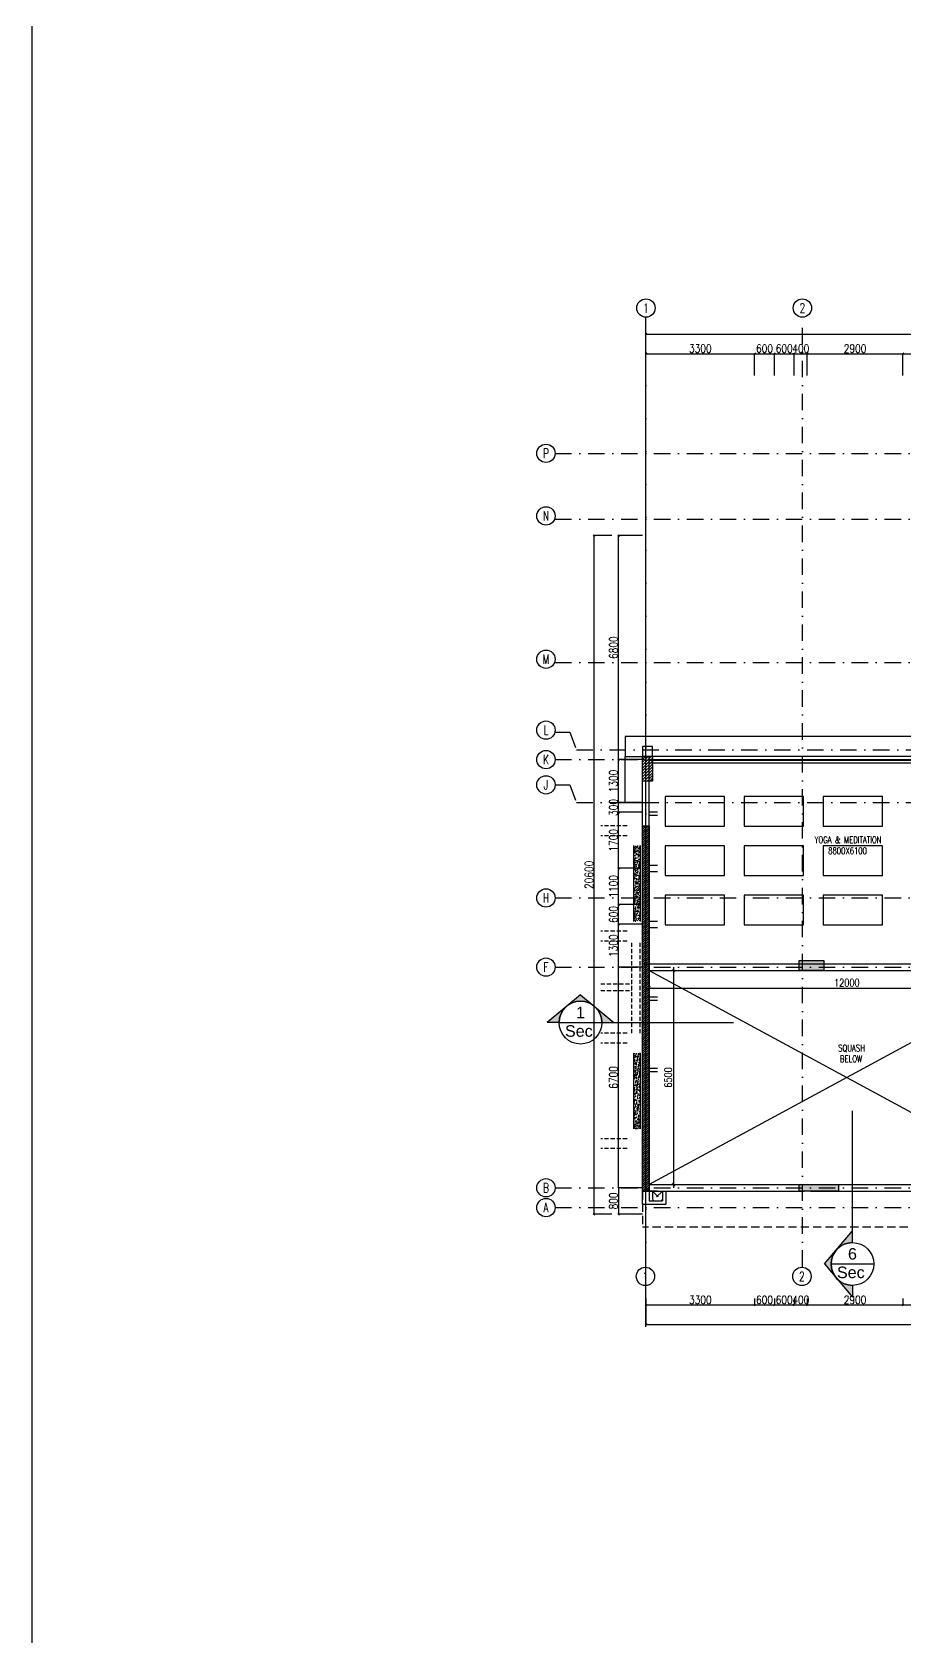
# Model space of a CAD drawing. Extents: x -32840 to 422982, y 280745 to 888746.
# Drawn here: x 195157 to 221653, y 329470 to 378194 of the extents above; entities that cross this region are included whole.
import ezdxf
from ezdxf.enums import TextEntityAlignment as Align

# ---------------------------------------------------------------- set-up
doc = ezdxf.new("R2010")
doc.units = 0
doc.header["$LTSCALE"] = 1000
doc.header["$PDMODE"] = 3
for name, pattern in [('CONTINOUS', [0]), ('DASHDOT', [1, 0.5, -0.25, 0, -0.25]), ('HIDDEN', [0.375, 0.25, -0.125]), ('HIDDEN2', [0.1875, 0.125, -0.0625])]:
    doc.linetypes.add(name, pattern=pattern)
doc.layers.get('Defpoints').update_dxf_attribs({"linetype": 'HIDDEN'})
doc.layers.add('A-BEAM1', color=1, linetype='HIDDEN2', transparency=0.5)
doc.layers.add('A-Dim grid', color=3, linetype='Continuous', transparency=0.5)
for name, color, linetype in [('A-Chejja', 5, 'HIDDEN'), ('a-dim', 3, 'Continuous'), ('A-duct', 1, 'Continuous'), ('A-Duct Above', 20, 'HIDDEN2'), ('A-Floor Projection', 5, 'CONTINOUS'), ('A-GRID', 31, 'DASHDOT'), ('A-GRID NO', 40, 'CONTINOUS'), ('A-HAT-RCC', 9, 'Continuous'), ('A-LOW-WALL', 4, 'Continuous'), ('A-Rail', 1, 'Continuous'), ('A-RD', 6, 'Continuous'), ('A-Tag LVl', 2, 'Continuous'), ('A-WALL', 7, 'CONTINOUS'), ('C-STRU-RC-WALL', 4, 'Continuous'), ('I-False Ceiling', 7, 'Continuous'), ('S-RCWALL', 10, 'Continuous'), ('S-RCWALL HATCH', 165, 'Continuous')]:
    doc.layers.add(name, color=color, linetype=linetype)
doc.layers.add('A-FUR', color=33, linetype='Continuous', plot=False, transparency=0.5)
doc.styles.add('Arial', font='arial.ttf')
doc.styles.add('ROMANS', font='romans.shx', dxfattribs={"width": 0.8})
doc.dimstyles.new('A-Dim Grid', dxfattribs={"dimscale": 100, "dimtxt": 2.5, "dimasz": 0.5, "dimexe": 0, "dimexo": 0, "dimgap": 0.3, "dimtad": 1, "dimdec": 0, "dimlfac": -0.01, "dimzin": 3, "dimdsep": 46, "dimtxsty": 'ROMANS', "dimblk": 'OBLIQUE', "dimcen": 5, "dimclrd": 256, "dimclre": 8, "dimclrt": 4, "dimadec": 0, "dimazin": 0, "dimtfac": 1, "dimtdec": 0, "dimtix": 1, "dimtmove": 1, "dimatfit": 3, "dimfxl": 1, "dimfrac": 2, "dimtolj": 1, "dimtzin": 3, "dimlwd": -1, "dimarcsym": 0})
doc.dimstyles.new('dim-1', dxfattribs={"dimscale": 100, "dimtxt": 2.25, "dimasz": 1, "dimexe": 1, "dimexo": 1, "dimgap": 0.5, "dimtad": 1, "dimdec": 0, "dimzin": 3, "dimdsep": 46, "dimtxsty": 'ROMANS', "dimblk": 'ARCHTICK', "dimcen": 0.0625, "dimdle": 1, "dimclrd": 256, "dimclre": 256, "dimclrt": 6, "dimadec": 0, "dimazin": 0, "dimtfac": 1, "dimtdec": 0, "dimtix": 1, "dimtmove": 1, "dimatfit": 3, "dimfxl": 1, "dimfrac": 2, "dimtolj": 1, "dimtzin": 3, "dimarcsym": 0})
pattern_1 = [(302.251605, (-31716152.81, 15238502.82), (-55.68265848, -132.7984998), [15, -165]), (247.251605, (-31716152.81, 15238502.82), (151.7375357, -19.42981747), [12, -132]), (352.70304947, (-31716157.45, 15238491.76), (96.05487587, -152.22831634), [12.7480384, -140.2284224]), (298.435805, (-31716114.71, 15238490.63), (-96.5953176, -193.1977542), [22.5, -247.5]), (348.8872405, (-31716122.76, 15238474.53), (128.566932, -237.4248177), [19.1220684, -210.342752]), (243.435769, (-31716114.71, 15238490.63), (128.5669319, -237.4248175), [18, -198.0000002]), (273.251605, (-31716130.33, 15238474.63), (-113.0831407, -89.15269648), [15, -165]), (218.251605, (-31716130.33, 15238474.63), (123.2928766, -90.5575183), [12, -132]), (323.70304975, (-31716139.76, 15238467.2), (10.20973604, -179.7102133), [12.748038, -140.2284224]), (289.75160501, (-31716152.81, 15238502.82), (62.66855392, -22.61193379), [0, -130.4, 0, -134, 0, -132.5]), (259.75160501, (-31716152.81, 15238502.82), (59.08918686, -74.15601929), [0, -76.4, 0, -127.4, 0, -50.5]), (219.75160501, (-31716139.213, 15238545.3), (-36.842103694, -100.30784625), [0, -50, 0, -156, 0, -207]), (209.751605, (-31716133.12, 15238564.35), (-16.48733282, -117.18896057), [0, -65, 0, -103.6, 0, -147])]

# ---------------------------------------------------------------- blocks, each defined once
blk = doc.blocks.new('RD')
at = {"style": 'ROMANS', "width": 0.75}
for tag, p in [('RT', (10.2, 14.1)), ('SZ', (10.2, 2.7))]:
    blk.add_attdef(tag, text='', height=9, dxfattribs=at).set_placement(p, align=Align.CENTER)
blk = doc.blocks.new('TAG-SEC-ARROW')
h = blk.add_hatch(color=256)
h.paths.add_polyline_path([(-10.11, 0), (-6.5, 0, -0.2206), (-4.2, 4.96)])
h.paths.add_polyline_path([(0, 8.49), (-4.16, 5, -0.175251), (0, 6.5, -0.175251), (4.16, 5)])
h.paths.add_polyline_path([(4.2, 4.96, -0.2206), (6.5, 0), (10.11, 0)])
for p, q in [((0, 8.49), (-10.11, 0)), ((0, 8.49), (10.11, 0)), ((-6.5, 0), (-10.11, 0)), ((6.5, 0), (46.5, 0))]:
    blk.add_line(p, q)
blk.add_arc((0, 0), 6.5, 0, 180)
blk = doc.blocks.new('TAG-SEC')
blk.add_line((-6.5, 0), (6.5, 0))
blk.add_circle((0, 0), 6.5)
at = {"color": 6, "style": 'Arial'}
blk.add_attdef('88', text='', height=3.5, dxfattribs=at).set_placement((0, 3.08), align=Align.MIDDLE_CENTER)
at = {"color": 6, "style": 'ROMANS', "width": 0.708488}
blk.add_attdef('X8-X-8888', text='', height=1.75, dxfattribs=at).set_placement((-5.58, -2.55), (5.58, -2.55), align=Align.FIT)
blk = doc.blocks.new('A$Ce1edbb18')
at = {"layer": 'A-Tag LVl', "xscale": 100, "yscale": 100, "zscale": 100}
blk.add_blockref('TAG-SEC-ARROW', (-1886, -8085), dxfattribs=at)
at = {"layer": 'A-Tag LVl'}
ref = blk.add_blockref('TAG-SEC', (-1886, -8085), dxfattribs=dict(at, xscale=100, yscale=100, zscale=100))
ref.add_attrib('88', '1', dxfattribs={"layer": '0', "color": 6, "height": 350, "style": 'Arial'}).set_placement((-1886, -7776), align=Align.MIDDLE_CENTER)
ref.add_attrib('X8-X-8888', 'Sec', dxfattribs={"layer": '0', "color": 6, "height": 350, "rotation": 360, "style": 'Arial'}).set_placement((-1935, -8339), align=Align.MIDDLE_CENTER)
at = {"layer": 'A-Tag LVl', "xscale": 100.0000000000005, "yscale": 100.0000000000005, "zscale": 100.0000000000005, "rotation": 90}
blk.add_blockref('TAG-SEC-ARROW', (6370, -15413), dxfattribs=at)
at = {"layer": 'A-Tag LVl'}
ref = blk.add_blockref('TAG-SEC', (6370, -15413), dxfattribs=dict(at, xscale=100, yscale=100, zscale=100))
ref.add_attrib('88', '6', dxfattribs={"layer": '0', "color": 6, "height": 350, "style": 'Arial'}).set_placement((6370, -15105), align=Align.MIDDLE_CENTER)
ref.add_attrib('X8-X-8888', 'Sec', dxfattribs={"layer": '0', "color": 6, "height": 350, "rotation": 360, "style": 'Arial'}).set_placement((6321, -15667), align=Align.MIDDLE_CENTER)
blk = doc.blocks.new('_ArchTick')
at = {"color": 0, "linetype": 'ByBlock', "const_width": 0.15}
blk.add_lwpolyline([(-0.5, -0.5), (0.5, 0.5)], dxfattribs=at)
blk = doc.blocks.new('*D2712')
at = {"layer": 'a-dim', "lineweight": -2, "transparency": 16777216}
for p, q in [((213891, 349605), (213891, 349070)), ((225891, 349605), (225891, 349070)), ((213791, 349170), (225991, 349170))]:
    blk.add_line(p, q, dxfattribs=at)
at = {"layer": 'Defpoints', "color": 0, "transparency": 16777216}
for p in [(213891, 349705), (225891, 349705), (225891, 349170)]:
    blk.add_point(p, dxfattribs=at)
at = {"layer": 'a-dim', "lineweight": -2, "transparency": 16777216, "xscale": 100, "yscale": 100, "zscale": 100, "rotation": 180}
blk.add_blockref('_ArchTick', (213891, 349170), dxfattribs=at)
at = {"layer": 'a-dim', "lineweight": -2, "transparency": 16777216, "xscale": 100, "yscale": 100, "zscale": 100}
blk.add_blockref('_ArchTick', (225891, 349170), dxfattribs=at)
at = {"layer": 'a-dim', "color": 6, "transparency": 16777216, "insert": (219891, 349333), "char_height": 225, "attachment_point": 5, "style": 'ROMANS'}
blk.add_mtext('\\A1;12000', dxfattribs=at)
blk = doc.blocks.new('*D2713')
at = {"layer": 'a-dim', "lineweight": -2, "transparency": 16777216}
for p, q in [((213991, 349705), (214729, 349705)), ((214629, 349805), (214629, 343105)), ((213991, 343205), (214729, 343205))]:
    blk.add_line(p, q, dxfattribs=at)
at = {"layer": 'Defpoints', "color": 0, "transparency": 16777216}
for p in [(213891, 349705), (213891, 343205), (214629, 343205)]:
    blk.add_point(p, dxfattribs=at)
at = {"layer": 'a-dim', "lineweight": -2, "transparency": 16777216, "xscale": 100, "yscale": 100, "zscale": 100}
for p, rotation in [((214629, 349705), 90), ((214629, 343205), 270)]:
    blk.add_blockref('_ArchTick', p, dxfattribs=dict(at, rotation=rotation))
at = {"layer": 'a-dim', "color": 6, "transparency": 16777216, "insert": (214467, 346455), "char_height": 225, "attachment_point": 5, "rotation": 90, "style": 'ROMANS'}
blk.add_mtext('\\A1;6500', dxfattribs=at)
blk = doc.blocks.new('_Oblique')
at = {"color": 0, "linetype": 'ByBlock', "lineweight": -2}
blk.add_line((-0.5, -0.5), (0.5, 0.5), dxfattribs=at)
at = {"color": 0, "linetype": 'ByBlock'}
blk.add_line((-0.5, -0.5), (0.5, 0.5), dxfattribs=at)
blk = doc.blocks.new('*D2581')
at = {"layer": 'A-Dim grid', "color": 8, "lineweight": -2, "transparency": 16777216}
for p, q in [((213691, 343105), (212960, 343105)), ((213683, 342305), (212960, 342305))]:
    blk.add_line(p, q, dxfattribs=at)
at = {"layer": 'A-Dim grid', "transparency": 16777216}
blk.add_line((212960, 343105), (212960, 342305), dxfattribs=at)
at = {"layer": 'Defpoints', "color": 0, "transparency": 16777216}
for p in [(213691, 343105), (212960, 342305), (213683, 342305)]:
    blk.add_point(p, dxfattribs=at)
at = {"layer": 'A-Dim grid', "transparency": 16777216, "xscale": 50, "yscale": 50, "zscale": 50}
for p, rotation in [((212960, 343105), 90), ((212960, 342305), 270)]:
    blk.add_blockref('_Oblique', p, dxfattribs=dict(at, rotation=rotation))
at = {"layer": 'A-Dim grid', "color": 4, "transparency": 16777216, "insert": (212805, 342705), "char_height": 250, "attachment_point": 5, "rotation": 90, "style": 'ROMANS'}
blk.add_mtext('\\A1;800', dxfattribs=at)
blk = doc.blocks.new('*D2582')
at = {"layer": 'A-Dim grid', "color": 8, "lineweight": -2, "transparency": 16777216}
for p, q in [((213691, 349805), (212960, 349805)), ((213691, 343105), (212960, 343105))]:
    blk.add_line(p, q, dxfattribs=at)
at = {"layer": 'A-Dim grid', "transparency": 16777216}
blk.add_line((212960, 343105), (212960, 349805), dxfattribs=at)
at = {"layer": 'Defpoints', "color": 0, "transparency": 16777216}
for p in [(212960, 349805), (213691, 349805), (213691, 343105)]:
    blk.add_point(p, dxfattribs=at)
at = {"layer": 'A-Dim grid', "transparency": 16777216, "xscale": 50, "yscale": 50, "zscale": 50}
for p, rotation in [((212960, 349805), 90), ((212960, 343105), 270)]:
    blk.add_blockref('_Oblique', p, dxfattribs=dict(at, rotation=rotation))
at = {"layer": 'A-Dim grid', "color": 4, "transparency": 16777216, "insert": (212805, 346455), "char_height": 250, "attachment_point": 5, "rotation": 90, "style": 'ROMANS'}
blk.add_mtext('\\A1;6700', dxfattribs=at)
blk = doc.blocks.new('*D2583')
at = {"layer": 'A-Dim grid', "color": 8, "lineweight": -2, "transparency": 16777216}
for p, q in [((213691, 351105), (212960, 351105)), ((213691, 349805), (212960, 349805))]:
    blk.add_line(p, q, dxfattribs=at)
at = {"layer": 'A-Dim grid', "transparency": 16777216}
blk.add_line((212960, 349805), (212960, 351105), dxfattribs=at)
at = {"layer": 'Defpoints', "color": 0, "transparency": 16777216}
for p in [(212960, 351105), (213691, 351105), (213691, 349805)]:
    blk.add_point(p, dxfattribs=at)
at = {"layer": 'A-Dim grid', "transparency": 16777216, "xscale": 50, "yscale": 50, "zscale": 50}
for p, rotation in [((212960, 351105), 90), ((212960, 349805), 270)]:
    blk.add_blockref('_Oblique', p, dxfattribs=dict(at, rotation=rotation))
at = {"layer": 'A-Dim grid', "color": 4, "transparency": 16777216, "insert": (212805, 350455), "char_height": 250, "attachment_point": 5, "rotation": 90, "style": 'ROMANS'}
blk.add_mtext('\\A1;1300', dxfattribs=at)
blk = doc.blocks.new('*D2584')
at = {"layer": 'A-Dim grid', "color": 8, "lineweight": -2, "transparency": 16777216}
for p, q in [((213616, 352805), (212960, 352805)), ((213616, 351705), (212960, 351705))]:
    blk.add_line(p, q, dxfattribs=at)
at = {"layer": 'A-Dim grid', "transparency": 16777216}
blk.add_line((212960, 351705), (212960, 352805), dxfattribs=at)
at = {"layer": 'Defpoints', "color": 0, "transparency": 16777216}
for p in [(212960, 352805), (213616, 352805), (213616, 351705)]:
    blk.add_point(p, dxfattribs=at)
at = {"layer": 'A-Dim grid', "transparency": 16777216, "xscale": 50, "yscale": 50, "zscale": 50}
for p, rotation in [((212960, 352805), 90), ((212960, 351705), 270)]:
    blk.add_blockref('_Oblique', p, dxfattribs=dict(at, rotation=rotation))
at = {"layer": 'A-Dim grid', "color": 4, "transparency": 16777216, "insert": (212805, 352255), "char_height": 250, "attachment_point": 5, "rotation": 90, "style": 'ROMANS'}
blk.add_mtext('\\A1;1100', dxfattribs=at)
blk = doc.blocks.new('*D2585')
at = {"layer": 'A-Dim grid', "color": 8, "lineweight": -2, "transparency": 16777216}
for p, q in [((213616, 354505), (212960, 354505)), ((213616, 352805), (212960, 352805))]:
    blk.add_line(p, q, dxfattribs=at)
at = {"layer": 'A-Dim grid', "transparency": 16777216}
blk.add_line((212960, 352805), (212960, 354505), dxfattribs=at)
at = {"layer": 'Defpoints', "color": 0, "transparency": 16777216}
for p in [(212960, 354505), (213616, 354505), (213616, 352805)]:
    blk.add_point(p, dxfattribs=at)
at = {"layer": 'A-Dim grid', "transparency": 16777216, "xscale": 50, "yscale": 50, "zscale": 50}
for p, rotation in [((212960, 354505), 90), ((212960, 352805), 270)]:
    blk.add_blockref('_Oblique', p, dxfattribs=dict(at, rotation=rotation))
at = {"layer": 'A-Dim grid', "color": 4, "transparency": 16777216, "insert": (212805, 353655), "char_height": 250, "attachment_point": 5, "rotation": 90, "style": 'ROMANS'}
blk.add_mtext('\\A1;1700', dxfattribs=at)
blk = doc.blocks.new('*D2586')
at = {"layer": 'A-Dim grid', "transparency": 16777216}
for p, q in [((212960, 354805), (212960, 354855)), ((212960, 354505), (212960, 354805)), ((212960, 354505), (212960, 354455))]:
    blk.add_line(p, q, dxfattribs=at)
at = {"layer": 'A-Dim grid', "color": 8, "lineweight": -2, "transparency": 16777216}
for p, q in [((213691, 354805), (212960, 354805)), ((213691, 354505), (212960, 354505))]:
    blk.add_line(p, q, dxfattribs=at)
at = {"layer": 'Defpoints', "color": 0, "transparency": 16777216}
for p in [(212960, 354805), (213691, 354805), (213691, 354505)]:
    blk.add_point(p, dxfattribs=at)
at = {"layer": 'A-Dim grid', "transparency": 16777216, "xscale": 50, "yscale": 50, "zscale": 50}
for p, rotation in [((212960, 354805), 270), ((212960, 354505), 90)]:
    blk.add_blockref('_Oblique', p, dxfattribs=dict(at, rotation=rotation))
at = {"layer": 'A-Dim grid', "color": 4, "transparency": 16777216, "insert": (212805, 354655), "char_height": 250, "attachment_point": 5, "rotation": 90, "style": 'ROMANS'}
blk.add_mtext('\\A1;300', dxfattribs=at)
blk = doc.blocks.new('*D2587')
at = {"layer": 'A-Dim grid', "color": 8, "lineweight": -2, "transparency": 16777216}
for p, q in [((213736, 356105), (212960, 356105)), ((213691, 354805), (212960, 354805))]:
    blk.add_line(p, q, dxfattribs=at)
at = {"layer": 'A-Dim grid', "transparency": 16777216}
blk.add_line((212960, 354805), (212960, 356105), dxfattribs=at)
at = {"layer": 'Defpoints', "color": 0, "transparency": 16777216}
for p in [(212960, 356105), (213736, 356105), (213691, 354805)]:
    blk.add_point(p, dxfattribs=at)
at = {"layer": 'A-Dim grid', "transparency": 16777216, "xscale": 50, "yscale": 50, "zscale": 50}
for p, rotation in [((212960, 356105), 90), ((212960, 354805), 270)]:
    blk.add_blockref('_Oblique', p, dxfattribs=dict(at, rotation=rotation))
at = {"layer": 'A-Dim grid', "color": 4, "transparency": 16777216, "insert": (212805, 355455), "char_height": 250, "attachment_point": 5, "rotation": 90, "style": 'ROMANS'}
blk.add_mtext('\\A1;1300', dxfattribs=at)
blk = doc.blocks.new('*D2588')
at = {"layer": 'A-Dim grid', "color": 8, "lineweight": -2, "transparency": 16777216}
for p, q in [((212756, 362905), (212218, 362905)), ((212756, 342305), (212218, 342305))]:
    blk.add_line(p, q, dxfattribs=at)
at = {"layer": 'A-Dim grid', "transparency": 16777216}
blk.add_line((212218, 342305), (212218, 362905), dxfattribs=at)
at = {"layer": 'Defpoints', "color": 0, "transparency": 16777216}
for p in [(212218, 362905), (212756, 362905), (212756, 342305)]:
    blk.add_point(p, dxfattribs=at)
at = {"layer": 'A-Dim grid', "transparency": 16777216, "xscale": 50, "yscale": 50, "zscale": 50}
for p, rotation in [((212218, 362905), 90), ((212218, 342305), 270)]:
    blk.add_blockref('_Oblique', p, dxfattribs=dict(at, rotation=rotation))
at = {"layer": 'A-Dim grid', "color": 4, "transparency": 16777216, "insert": (212063, 352605), "char_height": 250, "attachment_point": 5, "rotation": 90, "style": 'ROMANS'}
blk.add_mtext('\\A1;20600', dxfattribs=at)
blk = doc.blocks.new('*D2596')
at = {"layer": 'A-Dim grid', "color": 8, "lineweight": -2, "transparency": 16777216}
for p, q in [((213691, 362905), (212960, 362905)), ((213691, 356105), (212960, 356105))]:
    blk.add_line(p, q, dxfattribs=at)
at = {"layer": 'A-Dim grid', "transparency": 16777216}
blk.add_line((212960, 356105), (212960, 362905), dxfattribs=at)
at = {"layer": 'Defpoints', "color": 0, "transparency": 16777216}
for p in [(212960, 362905), (213691, 362905), (213691, 356105)]:
    blk.add_point(p, dxfattribs=at)
at = {"layer": 'A-Dim grid', "transparency": 16777216, "xscale": 50, "yscale": 50, "zscale": 50}
for p, rotation in [((212960, 362905), 90), ((212960, 356105), 270)]:
    blk.add_blockref('_Oblique', p, dxfattribs=dict(at, rotation=rotation))
at = {"layer": 'A-Dim grid', "color": 4, "transparency": 16777216, "insert": (212805, 359505), "char_height": 250, "attachment_point": 5, "rotation": 90, "style": 'ROMANS'}
blk.add_mtext('\\A1;6800', dxfattribs=at)
blk = doc.blocks.new('*D2598')
at = {"layer": 'A-Dim grid', "color": 8, "lineweight": -2, "transparency": 16777216}
for p, q in [((213791, 367765), (213791, 368430)), ((217091, 367765), (217091, 368430))]:
    blk.add_line(p, q, dxfattribs=at)
at = {"layer": 'A-Dim grid', "transparency": 16777216}
blk.add_line((213791, 368430), (217091, 368430), dxfattribs=at)
at = {"layer": 'Defpoints', "color": 0, "transparency": 16777216}
for p in [(217091, 368430), (213791, 367765), (217091, 367765)]:
    blk.add_point(p, dxfattribs=at)
at = {"layer": 'A-Dim grid', "transparency": 16777216, "xscale": 50, "yscale": 50, "zscale": 50, "rotation": 180}
blk.add_blockref('_Oblique', (213791, 368430), dxfattribs=at)
at = {"layer": 'A-Dim grid', "transparency": 16777216, "xscale": 50, "yscale": 50, "zscale": 50}
blk.add_blockref('_Oblique', (217091, 368430), dxfattribs=at)
at = {"layer": 'A-Dim grid', "color": 4, "transparency": 16777216, "insert": (215441, 368585), "char_height": 250, "attachment_point": 5, "style": 'ROMANS'}
blk.add_mtext('\\A1;3300', dxfattribs=at)
blk = doc.blocks.new('*D2599')
at = {"layer": 'A-Dim grid', "color": 8, "lineweight": -2, "transparency": 16777216}
for p, q in [((217091, 367765), (217091, 368430)), ((217691, 367765), (217691, 368430))]:
    blk.add_line(p, q, dxfattribs=at)
at = {"layer": 'A-Dim grid', "transparency": 16777216}
blk.add_line((217091, 368430), (217691, 368430), dxfattribs=at)
at = {"layer": 'Defpoints', "color": 0, "transparency": 16777216}
for p in [(217691, 368430), (217091, 367765), (217691, 367765)]:
    blk.add_point(p, dxfattribs=at)
at = {"layer": 'A-Dim grid', "transparency": 16777216, "xscale": 50, "yscale": 50, "zscale": 50, "rotation": 180}
blk.add_blockref('_Oblique', (217091, 368430), dxfattribs=at)
at = {"layer": 'A-Dim grid', "transparency": 16777216, "xscale": 50, "yscale": 50, "zscale": 50}
blk.add_blockref('_Oblique', (217691, 368430), dxfattribs=at)
at = {"layer": 'A-Dim grid', "color": 4, "transparency": 16777216, "insert": (217391, 368585), "char_height": 250, "attachment_point": 5, "style": 'ROMANS'}
blk.add_mtext('\\A1;600', dxfattribs=at)
blk = doc.blocks.new('*D2600')
at = {"layer": 'A-Dim grid', "color": 8, "lineweight": -2, "transparency": 16777216}
for p, q in [((217691, 367765), (217691, 368430)), ((218291, 367765), (218291, 368430))]:
    blk.add_line(p, q, dxfattribs=at)
at = {"layer": 'A-Dim grid', "transparency": 16777216}
blk.add_line((217691, 368430), (218291, 368430), dxfattribs=at)
at = {"layer": 'Defpoints', "color": 0, "transparency": 16777216}
for p in [(218291, 368430), (217691, 367765), (218291, 367765)]:
    blk.add_point(p, dxfattribs=at)
at = {"layer": 'A-Dim grid', "transparency": 16777216, "xscale": 50, "yscale": 50, "zscale": 50, "rotation": 180}
blk.add_blockref('_Oblique', (217691, 368430), dxfattribs=at)
at = {"layer": 'A-Dim grid', "transparency": 16777216, "xscale": 50, "yscale": 50, "zscale": 50}
blk.add_blockref('_Oblique', (218291, 368430), dxfattribs=at)
at = {"layer": 'A-Dim grid', "color": 4, "transparency": 16777216, "insert": (217991, 368585), "char_height": 250, "attachment_point": 5, "style": 'ROMANS'}
blk.add_mtext('\\A1;600', dxfattribs=at)
blk = doc.blocks.new('*D2601')
at = {"layer": 'A-Dim grid', "transparency": 16777216}
for p, q in [((218291, 368430), (218241, 368430)), ((218291, 368430), (218691, 368430)), ((218691, 368430), (218741, 368430))]:
    blk.add_line(p, q, dxfattribs=at)
at = {"layer": 'A-Dim grid', "color": 8, "lineweight": -2, "transparency": 16777216}
for p, q in [((218291, 367765), (218291, 368430)), ((218691, 367765), (218691, 368430))]:
    blk.add_line(p, q, dxfattribs=at)
at = {"layer": 'Defpoints', "color": 0, "transparency": 16777216}
for p in [(218691, 368430), (218291, 367765), (218691, 367765)]:
    blk.add_point(p, dxfattribs=at)
at = {"layer": 'A-Dim grid', "transparency": 16777216, "xscale": 50, "yscale": 50, "zscale": 50}
blk.add_blockref('_Oblique', (218291, 368430), dxfattribs=at)
at = {"layer": 'A-Dim grid', "transparency": 16777216, "xscale": 50, "yscale": 50, "zscale": 50, "rotation": 180}
blk.add_blockref('_Oblique', (218691, 368430), dxfattribs=at)
at = {"layer": 'A-Dim grid', "color": 4, "transparency": 16777216, "insert": (218491, 368585), "char_height": 250, "attachment_point": 5, "style": 'ROMANS'}
blk.add_mtext('\\A1;400', dxfattribs=at)
blk = doc.blocks.new('*D2602')
at = {"layer": 'A-Dim grid', "color": 8, "lineweight": -2, "transparency": 16777216}
for p, q in [((218691, 367765), (218691, 368430)), ((221591, 367765), (221591, 368430))]:
    blk.add_line(p, q, dxfattribs=at)
at = {"layer": 'A-Dim grid', "transparency": 16777216}
blk.add_line((218691, 368430), (221591, 368430), dxfattribs=at)
at = {"layer": 'Defpoints', "color": 0, "transparency": 16777216}
for p in [(221591, 368430), (218691, 367765), (221591, 367765)]:
    blk.add_point(p, dxfattribs=at)
at = {"layer": 'A-Dim grid', "transparency": 16777216, "xscale": 50, "yscale": 50, "zscale": 50, "rotation": 180}
blk.add_blockref('_Oblique', (218691, 368430), dxfattribs=at)
at = {"layer": 'A-Dim grid', "transparency": 16777216, "xscale": 50, "yscale": 50, "zscale": 50}
blk.add_blockref('_Oblique', (221591, 368430), dxfattribs=at)
at = {"layer": 'A-Dim grid', "color": 4, "transparency": 16777216, "insert": (220141, 368585), "char_height": 250, "attachment_point": 5, "style": 'ROMANS'}
blk.add_mtext('\\A1;2900', dxfattribs=at)
blk = doc.blocks.new('*D2603')
at = {"layer": 'A-Dim grid', "color": 8, "lineweight": -2, "transparency": 16777216}
for p, q in [((221591, 367765), (221591, 368430)), ((222791, 367765), (222791, 368430))]:
    blk.add_line(p, q, dxfattribs=at)
at = {"layer": 'A-Dim grid', "transparency": 16777216}
blk.add_line((221591, 368430), (222791, 368430), dxfattribs=at)
at = {"layer": 'Defpoints', "color": 0, "transparency": 16777216}
for p in [(222791, 368430), (221591, 367765), (222791, 367765)]:
    blk.add_point(p, dxfattribs=at)
at = {"layer": 'A-Dim grid', "transparency": 16777216, "xscale": 50, "yscale": 50, "zscale": 50, "rotation": 180}
blk.add_blockref('_Oblique', (221591, 368430), dxfattribs=at)
at = {"layer": 'A-Dim grid', "transparency": 16777216, "xscale": 50, "yscale": 50, "zscale": 50}
blk.add_blockref('_Oblique', (222791, 368430), dxfattribs=at)
at = {"layer": 'A-Dim grid', "color": 4, "transparency": 16777216, "insert": (222191, 368585), "char_height": 250, "attachment_point": 5, "style": 'ROMANS'}
blk.add_mtext('\\A1;1200', dxfattribs=at)
blk = doc.blocks.new('*D2608')
at = {"layer": 'A-Dim grid', "color": 8, "lineweight": -2, "transparency": 16777216}
for p, q in [((213791, 368358), (213791, 369023)), ((248791, 368358), (248791, 369023))]:
    blk.add_line(p, q, dxfattribs=at)
at = {"layer": 'A-Dim grid', "transparency": 16777216}
blk.add_line((213791, 369023), (248791, 369023), dxfattribs=at)
at = {"layer": 'Defpoints', "color": 0, "transparency": 16777216}
for p in [(248791, 369023), (213791, 368358), (248791, 368358)]:
    blk.add_point(p, dxfattribs=at)
at = {"layer": 'A-Dim grid', "transparency": 16777216, "xscale": 50, "yscale": 50, "zscale": 50, "rotation": 180}
blk.add_blockref('_Oblique', (213791, 369023), dxfattribs=at)
at = {"layer": 'A-Dim grid', "transparency": 16777216, "xscale": 50, "yscale": 50, "zscale": 50}
blk.add_blockref('_Oblique', (248791, 369023), dxfattribs=at)
at = {"layer": 'A-Dim grid', "color": 4, "transparency": 16777216, "insert": (231291, 369178), "char_height": 250, "attachment_point": 5, "style": 'ROMANS'}
blk.add_mtext('\\A1;35000', dxfattribs=at)
blk = doc.blocks.new('*D2609')
at = {"layer": 'A-Dim grid', "color": 8, "lineweight": -2, "transparency": 16777216}
for p, q in [((213791, 339740), (213791, 339549)), ((217091, 339740), (217091, 339549))]:
    blk.add_line(p, q, dxfattribs=at)
at = {"layer": 'A-Dim grid', "transparency": 16777216}
blk.add_line((213791, 339549), (217091, 339549), dxfattribs=at)
at = {"layer": 'Defpoints', "color": 0, "transparency": 16777216}
for p in [(213791, 339740), (217091, 339740), (217091, 339549)]:
    blk.add_point(p, dxfattribs=at)
at = {"layer": 'A-Dim grid', "transparency": 16777216, "xscale": 50, "yscale": 50, "zscale": 50, "rotation": 180}
blk.add_blockref('_Oblique', (213791, 339549), dxfattribs=at)
at = {"layer": 'A-Dim grid', "transparency": 16777216, "xscale": 50, "yscale": 50, "zscale": 50}
blk.add_blockref('_Oblique', (217091, 339549), dxfattribs=at)
at = {"layer": 'A-Dim grid', "color": 4, "transparency": 16777216, "insert": (215441, 339704), "char_height": 250, "attachment_point": 5, "style": 'ROMANS'}
blk.add_mtext('\\A1;3300', dxfattribs=at)
blk = doc.blocks.new('*D2610')
at = {"layer": 'A-Dim grid', "color": 8, "lineweight": -2, "transparency": 16777216}
for p, q in [((217091, 339740), (217091, 339549)), ((217691, 339740), (217691, 339549))]:
    blk.add_line(p, q, dxfattribs=at)
at = {"layer": 'A-Dim grid', "transparency": 16777216}
blk.add_line((217091, 339549), (217691, 339549), dxfattribs=at)
at = {"layer": 'Defpoints', "color": 0, "transparency": 16777216}
for p in [(217091, 339740), (217691, 339740), (217691, 339549)]:
    blk.add_point(p, dxfattribs=at)
at = {"layer": 'A-Dim grid', "transparency": 16777216, "xscale": 50, "yscale": 50, "zscale": 50, "rotation": 180}
blk.add_blockref('_Oblique', (217091, 339549), dxfattribs=at)
at = {"layer": 'A-Dim grid', "transparency": 16777216, "xscale": 50, "yscale": 50, "zscale": 50}
blk.add_blockref('_Oblique', (217691, 339549), dxfattribs=at)
at = {"layer": 'A-Dim grid', "color": 4, "transparency": 16777216, "insert": (217391, 339704), "char_height": 250, "attachment_point": 5, "style": 'ROMANS'}
blk.add_mtext('\\A1;600', dxfattribs=at)
blk = doc.blocks.new('*D2611')
at = {"layer": 'A-Dim grid', "color": 8, "lineweight": -2, "transparency": 16777216}
for p, q in [((217691, 339740), (217691, 339549)), ((218291, 339740), (218291, 339549))]:
    blk.add_line(p, q, dxfattribs=at)
at = {"layer": 'A-Dim grid', "transparency": 16777216}
blk.add_line((217691, 339549), (218291, 339549), dxfattribs=at)
at = {"layer": 'Defpoints', "color": 0, "transparency": 16777216}
for p in [(217691, 339740), (218291, 339740), (218291, 339549)]:
    blk.add_point(p, dxfattribs=at)
at = {"layer": 'A-Dim grid', "transparency": 16777216, "xscale": 50, "yscale": 50, "zscale": 50, "rotation": 180}
blk.add_blockref('_Oblique', (217691, 339549), dxfattribs=at)
at = {"layer": 'A-Dim grid', "transparency": 16777216, "xscale": 50, "yscale": 50, "zscale": 50}
blk.add_blockref('_Oblique', (218291, 339549), dxfattribs=at)
at = {"layer": 'A-Dim grid', "color": 4, "transparency": 16777216, "insert": (217991, 339704), "char_height": 250, "attachment_point": 5, "style": 'ROMANS'}
blk.add_mtext('\\A1;600', dxfattribs=at)
blk = doc.blocks.new('*D2612')
at = {"layer": 'A-Dim grid', "color": 8, "lineweight": -2, "transparency": 16777216}
for p, q in [((218291, 339740), (218291, 339549)), ((218691, 339740), (218691, 339549))]:
    blk.add_line(p, q, dxfattribs=at)
at = {"layer": 'A-Dim grid', "transparency": 16777216}
for p, q in [((218291, 339549), (218241, 339549)), ((218291, 339549), (218691, 339549)), ((218691, 339549), (218741, 339549))]:
    blk.add_line(p, q, dxfattribs=at)
at = {"layer": 'Defpoints', "color": 0, "transparency": 16777216}
for p in [(218291, 339740), (218691, 339740), (218691, 339549)]:
    blk.add_point(p, dxfattribs=at)
at = {"layer": 'A-Dim grid', "transparency": 16777216, "xscale": 50, "yscale": 50, "zscale": 50}
blk.add_blockref('_Oblique', (218291, 339549), dxfattribs=at)
at = {"layer": 'A-Dim grid', "transparency": 16777216, "xscale": 50, "yscale": 50, "zscale": 50, "rotation": 180}
blk.add_blockref('_Oblique', (218691, 339549), dxfattribs=at)
at = {"layer": 'A-Dim grid', "color": 4, "transparency": 16777216, "insert": (218491, 339704), "char_height": 250, "attachment_point": 5, "style": 'ROMANS'}
blk.add_mtext('\\A1;400', dxfattribs=at)
blk = doc.blocks.new('*D2613')
at = {"layer": 'A-Dim grid', "color": 8, "lineweight": -2, "transparency": 16777216}
for p, q in [((218691, 339740), (218691, 339549)), ((221591, 339740), (221591, 339549))]:
    blk.add_line(p, q, dxfattribs=at)
at = {"layer": 'A-Dim grid', "transparency": 16777216}
blk.add_line((218691, 339549), (221591, 339549), dxfattribs=at)
at = {"layer": 'Defpoints', "color": 0, "transparency": 16777216}
for p in [(218691, 339740), (221591, 339740), (221591, 339549)]:
    blk.add_point(p, dxfattribs=at)
at = {"layer": 'A-Dim grid', "transparency": 16777216, "xscale": 50, "yscale": 50, "zscale": 50, "rotation": 180}
blk.add_blockref('_Oblique', (218691, 339549), dxfattribs=at)
at = {"layer": 'A-Dim grid', "transparency": 16777216, "xscale": 50, "yscale": 50, "zscale": 50}
blk.add_blockref('_Oblique', (221591, 339549), dxfattribs=at)
at = {"layer": 'A-Dim grid', "color": 4, "transparency": 16777216, "insert": (220141, 339704), "char_height": 250, "attachment_point": 5, "style": 'ROMANS'}
blk.add_mtext('\\A1;2900', dxfattribs=at)
blk = doc.blocks.new('*D2614')
at = {"layer": 'A-Dim grid', "color": 8, "lineweight": -2, "transparency": 16777216}
for p, q in [((221591, 339740), (221591, 339549)), ((222791, 339740), (222791, 339549))]:
    blk.add_line(p, q, dxfattribs=at)
at = {"layer": 'A-Dim grid', "transparency": 16777216}
blk.add_line((221591, 339549), (222791, 339549), dxfattribs=at)
at = {"layer": 'Defpoints', "color": 0, "transparency": 16777216}
for p in [(221591, 339740), (222791, 339740), (222791, 339549)]:
    blk.add_point(p, dxfattribs=at)
at = {"layer": 'A-Dim grid', "transparency": 16777216, "xscale": 50, "yscale": 50, "zscale": 50, "rotation": 180}
blk.add_blockref('_Oblique', (221591, 339549), dxfattribs=at)
at = {"layer": 'A-Dim grid', "transparency": 16777216, "xscale": 50, "yscale": 50, "zscale": 50}
blk.add_blockref('_Oblique', (222791, 339549), dxfattribs=at)
at = {"layer": 'A-Dim grid', "color": 4, "transparency": 16777216, "insert": (222191, 339704), "char_height": 250, "attachment_point": 5, "style": 'ROMANS'}
blk.add_mtext('\\A1;1200', dxfattribs=at)
blk = doc.blocks.new('*D2619')
at = {"layer": 'A-Dim grid', "color": 8, "lineweight": -2, "transparency": 16777216}
for p, q in [((213791, 339621), (213791, 338956)), ((248791, 339621), (248791, 338956))]:
    blk.add_line(p, q, dxfattribs=at)
at = {"layer": 'A-Dim grid', "transparency": 16777216}
blk.add_line((213791, 338956), (248791, 338956), dxfattribs=at)
at = {"layer": 'Defpoints', "color": 0, "transparency": 16777216}
for p in [(213791, 339621), (248791, 339621), (248791, 338956)]:
    blk.add_point(p, dxfattribs=at)
at = {"layer": 'A-Dim grid', "transparency": 16777216, "xscale": 50, "yscale": 50, "zscale": 50, "rotation": 180}
blk.add_blockref('_Oblique', (213791, 338956), dxfattribs=at)
at = {"layer": 'A-Dim grid', "transparency": 16777216, "xscale": 50, "yscale": 50, "zscale": 50}
blk.add_blockref('_Oblique', (248791, 338956), dxfattribs=at)
at = {"layer": 'A-Dim grid', "color": 4, "transparency": 16777216, "insert": (231291, 339111), "char_height": 250, "attachment_point": 5, "style": 'ROMANS'}
blk.add_mtext('\\A1;35000', dxfattribs=at)
blk = doc.blocks.new('*D2625')
at = {"layer": 'A-Dim grid', "color": 8, "lineweight": -2, "transparency": 16777216}
for p, q in [((213616, 351705), (212960, 351705)), ((213616, 351105), (212960, 351105))]:
    blk.add_line(p, q, dxfattribs=at)
at = {"layer": 'A-Dim grid', "transparency": 16777216}
blk.add_line((212960, 351105), (212960, 351705), dxfattribs=at)
at = {"layer": 'Defpoints', "color": 0, "transparency": 16777216}
for p in [(212960, 351705), (213616, 351705), (213616, 351105)]:
    blk.add_point(p, dxfattribs=at)
at = {"layer": 'A-Dim grid', "transparency": 16777216, "xscale": 50, "yscale": 50, "zscale": 50}
for p, rotation in [((212960, 351705), 90), ((212960, 351105), 270)]:
    blk.add_blockref('_Oblique', p, dxfattribs=dict(at, rotation=rotation))
at = {"layer": 'A-Dim grid', "color": 4, "transparency": 16777216, "insert": (212805, 351405), "char_height": 250, "attachment_point": 5, "rotation": 90, "style": 'ROMANS'}
blk.add_mtext('\\A1;600', dxfattribs=at)
blk = doc.blocks.new('Tag-Stair-No')
blk.add_circle((0, 0), 1.37)
at = {"color": 6, "style": 'ROMANS', "width": 0.7}
blk.add_attdef('SN', text='', height=1.4, dxfattribs=at).set_placement((0, 0), align=Align.MIDDLE)
blk = doc.blocks.new('GR')
at = {"layer": 'A-GRID'}
for p, q in [((216368, 436985), (216368, 465812)), ((221118, 436985), (221118, 465812)), ((213612, 461680), (256876, 461680)), ((213612, 459680), (256876, 459680)), ((213612, 455330), (256876, 455330)), ((213612, 453215), (214058, 453215)), ((214058, 453215), (214260, 452680)), ((214260, 452680), (235619, 452680)), ((213612, 452380), (235578, 452380)), ((213612, 451615), (214058, 451615)), ((214058, 451615), (214260, 451080)), ((214260, 451080), (256876, 451080)), ((213612, 448180), (236085, 448180)), ((213612, 446080), (228568, 446080)), ((213612, 439380), (228668, 439380)), ((213612, 438780), (256876, 438780))]:
    blk.add_line(p, q, dxfattribs=at)
at = {"layer": 'A-GRID NO', "xscale": 203.2, "yscale": 203.2, "zscale": 203.2}
for p, values in [((216368, 466091), {'SN': '1'}), ((221118, 466091), {'SN': '2'}), ((213334, 461680), {'SN': 'P'}), ((213334, 459780), {'SN': 'N'}), ((213334, 455430), {'SN': 'M'}), ((213334, 453276), {'SN': 'L'}), ((213334, 452380), {'SN': 'K'}), ((213334, 451615), {'SN': 'J'}), ((213334, 448180), {'SN': 'H'}), ((213334, 446080), {'SN': 'F'}), ((213334, 439380), {'SN': 'B'}), ((213334, 438780), {'SN': 'A'}), ((216354, 436690), {'SN': '1'}), ((221104, 436690), {'SN': '2'})]:
    blk.add_blockref('Tag-Stair-No', p, dxfattribs=at).add_auto_attribs(values)

msp = doc.modelspace()

# ---------------------------------------------------------------- hatches: boundary and pattern name
at = {"layer": 'A-HAT-RCC'}
h = msp.add_hatch(dxfattribs=at)
h.set_pattern_fill('AR-CONC', color=256, scale=20, angle=252.25161)
h.set_pattern_definition(pattern_1)
h.paths.add_polyline_path([(213618.3, 353495.2), (213418.3, 353495.2), (213418.3, 351195.2), (213618.3, 351195.2)])
h = msp.add_hatch(dxfattribs=at)
h.set_pattern_fill('AR-CONC', color=256, scale=20, angle=252.25161)
h.set_pattern_definition(pattern_1)
h.paths.add_polyline_path([(213618.3, 347195.2), (213418.3, 347195.2), (213418.3, 344895.2), (213618.3, 344895.2)])
at = {"layer": 'I-False Ceiling'}
h = msp.add_hatch(dxfattribs=at)
h.set_pattern_fill('ANSI31', color=8, scale=15)
h.set_pattern_definition([(45, (-2962.4, 4e-06), (-33.6759605, 33.6759605), [])])
h.paths.add_polyline_path([(213690.6, 354095.2), (213890.6, 354095.2), (213890.6, 343005), (213690.6, 343005)])
at = {"layer": 'S-RCWALL HATCH'}
h = msp.add_hatch(dxfattribs=at)
h.set_pattern_fill('ANSI31', color=253, scale=500, style=0)
h.set_pattern_definition([(45, (479905.564, 415323.23), (-44.194174, 44.194174), [])])
h.paths.add_polyline_path([(213990.6, 355455.3), (213690.6, 355455.3), (213690.6, 356205.3), (213990.6, 356205.3)])
for points in [[(213690.4, 354095.3), (213890.4, 354095.3), (213890.4, 343005.3), (213690.4, 343005.3)], [(219190.6, 350005.3), (219190.6, 349705.3), (218440.6, 349705.3), (218440.6, 350005.3)], [(219640.6, 343205.3), (218440.6, 343205.3), (218440.6, 343005.3), (219640.6, 343005.3)]]:
    msp.add_hatch(color=253, dxfattribs=at).paths.add_polyline_path(points)

# ---------------------------------------------------------------- linework, layer by layer
for p, q in [((213990.6, 356505.7), (213690.6, 356505.7)), ((213690.6, 356505.7), (213690.6, 356205)), ((213990.6, 356205), (213990.6, 356505.7)), ((213690.6, 342605), (213690.6, 343005))]:
    msp.add_line(p, q)
msp.add_lwpolyline([(195156.7, 475642.7), (264517.8, 475642.7), (264517.8, 280745.5), (195156.7, 280745.5)], close=True)
at = {"layer": 'A-BEAM1'}
for p, q in [((213218.3, 354095.2, 0), (212420.1, 354095.2, 0)), ((213218.3, 353795.2, 0), (212420.1, 353795.2, 0)), ((213218.3, 350895.2, 0), (212420.1, 350895.2, 0)), ((213218.3, 350595.2, 0), (212420.1, 350595.2, 0)), ((213368.2, 347795.2, 0), (213368.2, 350595.2, 0)), ((213618.3, 347795.2, 0), (213618.3, 350595.2, 0)), ((212420.1, 349295.2, 0), (213368.2, 349295.2, 0)), ((212420.1, 349095.2, 0), (213368.2, 349095.2, 0)), ((213218.3, 347795.2, 0), (212420.1, 347795.2, 0)), ((213218.3, 347495.2, 0), (212420.1, 347495.2, 0)), ((213218.3, 344595.2, 0), (212420.1, 344595.2, 0)), ((213218.3, 344295.2), (212420.1, 344295.2, 0))]:
    msp.add_line(p, q, dxfattribs=at)
at = {"layer": 'A-Chejja', "color": 1}
for p in [(213690.6, 343005), (238990.6, 341905)]:
    msp.add_line(p, (213690.6, 341905), dxfattribs=at)
at = {"layer": 'A-duct'}
for p, q in [((225890.6, 349705), (213890.6, 343205)), ((213890.6, 349705), (225890.6, 343205))]:
    msp.add_line(p, q, dxfattribs=at)
at = {"layer": 'A-Duct Above', "ltscale": 2}
for p, q in [((214290.6, 343005), (213990.6, 342705)), ((213990.6, 343005), (214290.6, 342705)), ((213990.6, 343005), (213990.6, 342705))]:
    msp.add_line(p, q, dxfattribs=at)
at = {"layer": 'A-Floor Projection'}
msp.add_lwpolyline([(232590.6, 354905), (232590.6, 356805), (213165.6, 356805), (213165.6, 356205)], dxfattribs=at)
at = {"layer": 'A-FUR', "linetype": 'Continuous'}
for points in [[(216174.8, 354086), (216174.8, 354986), (214374.8, 354986), (214374.8, 354086)], [(218574.8, 354086), (218574.8, 354986), (216774.8, 354986), (216774.8, 354086)], [(220974.8, 354086), (220974.8, 354986), (219174.8, 354986), (219174.8, 354086)], [(216174.8, 352586), (216174.8, 353486), (214374.8, 353486), (214374.8, 352586)], [(218574.8, 352586), (218574.8, 353486), (216774.8, 353486), (216774.8, 352586)], [(220974.8, 352586), (220974.8, 353486), (219174.8, 353486), (219174.8, 352586)], [(216174.8, 351086), (216174.8, 351986), (214374.8, 351986), (214374.8, 351086)], [(218574.8, 351086), (218574.8, 351986), (216774.8, 351986), (216774.8, 351086)], [(220974.8, 351086), (220974.8, 351986), (219174.8, 351986), (219174.8, 351086)]]:
    msp.add_lwpolyline(points, close=True, dxfattribs=at)
at = {"layer": 'A-LOW-WALL'}
for p, q in [((213165.6, 356205), (213890.6, 356205)), ((213165.6, 354805), (213165.6, 356205)), ((213890.6, 349905), (213890.6, 356205)), ((222890.6, 356205), (213890.6, 356205)), ((213890.6, 356005), (222690.6, 356005)), ((213165.6, 354805), (213690.6, 354805)), ((213690.6, 349905), (213690.6, 354805))]:
    msp.add_line(p, q, dxfattribs=at)
at = {"layer": 'A-Rail'}
for p, q in [((213890.6, 356105), (222790.6, 356105)), ((213890.6, 356093), (222778.6, 356093))]:
    msp.add_line(p, q, dxfattribs=at)
at = {"layer": 'A-WALL'}
for p, q in [((213690.6, 356205.3), (214139.8, 356205.3)), ((213690.6, 343005.3), (213690.6, 356205.3)), ((213890.6, 356005.3), (214139.8, 356005.3)), ((213890.6, 354505.3), (213890.6, 355305.3)), ((214139.8, 354505.3), (213890.6, 354505.3)), ((213890.6, 352905.3), (213890.6, 354405.3)), ((214139.8, 354405.3), (213890.6, 354405.3)), ((213890.6, 352905.3), (214139.8, 352905.3)), ((213890.6, 351205.3), (213890.6, 352705.3)), ((213890.6, 352705.3), (214139.8, 352705.3)), ((213890.6, 351205.3), (214139.8, 351205.3)), ((213890.6, 348905.3), (213890.6, 351005.3)), ((213890.6, 351005.3), (214139.8, 351005.3)), ((213690.6, 349905), (226090.6, 349905)), ((213690.6, 343005), (213690.6, 349905)), ((213890.6, 349705), (225890.6, 349705)), ((213890.6, 343205), (213890.6, 349705)), ((213890.6, 348905.3), (214139.8, 348905.3)), ((213890.6, 346705.3), (213890.6, 348805.3)), ((213890.6, 348805.3), (214139.8, 348805.3)), ((213893.3, 346735.2), (214142.4, 346735.2)), ((213893.3, 343235.2), (213893.3, 346635.2)), ((213893.3, 346635.2), (214142.4, 346635.2)), ((213890.6, 343205.3), (214139.8, 343205.3)), ((213890.6, 343205), (225890.6, 343205)), ((214139.8, 343005.3), (213690.6, 343005.3)), ((213690.6, 343005), (218590.6, 343005)), ((213690.6, 342605), (214390.6, 342605)), ((213890.6, 343005), (213890.6, 342705)), ((213890.6, 343005), (213990.6, 343005)), ((213890.6, 342705), (214290.6, 342705)), ((213990.6, 343005), (214290.6, 343005)), ((214290.6, 343005), (214290.6, 342705)), ((214390.6, 343005), (214390.6, 342605)), ((218790.6, 343005), (226090.6, 343005))]:
    msp.add_line(p, q, dxfattribs=at)
at = {"layer": 'C-STRU-RC-WALL'}
for p, q in [((213418.3, 353495.2, 0), (213418.3, 351195.2, 0)), ((213618.3, 353495.2, 0), (213618.3, 351195.2, 0)), ((213418.3, 347195.2, 0), (213418.3, 344895.2, 0)), ((213618.3, 347195.2, 0), (213618.3, 344895.2, 0))]:
    msp.add_line(p, q, dxfattribs=at)
at = {"layer": 'I-False Ceiling', "color": 8}
for p, q in [((213790.6, 338884.7), (213790.6, 369537.1)), ((213690.6, 356205), (213990.6, 356205))]:
    msp.add_line(p, q, dxfattribs=at)
at = {"layer": 'S-RCWALL'}
for points in [[(213990.6, 355455.3), (213690.6, 355455.3), (213690.6, 356205.3), (213990.6, 356205.3)], [(213690.4, 354095.3), (213890.4, 354095.3), (213890.4, 343005.3), (213690.4, 343005.3)], [(219190.6, 350005.3), (219190.6, 349705.3), (218440.6, 349705.3), (218440.6, 350005.3)], [(219640.6, 343205.3), (219640.6, 343005.3), (218440.6, 343005.3), (218440.6, 343205.3)]]:
    msp.add_lwpolyline(points, close=True, dxfattribs=at)

# ---------------------------------------------------------------- block references
msp.add_blockref('A$Ce1edbb18', (213690.6, 356205))
at = {"layer": 'A-GRID NO'}
msp.add_blockref('GR', (-2577.2, -96275.4), dxfattribs=at)
at = {"layer": 'A-RD'}
ref = msp.add_blockref('RD', (219570.9, 353159.2), dxfattribs=dict(at, xscale=29.00000000000003, yscale=29.00000000000003, zscale=29.00000000000003, rotation=359.9999973745001))
ref.add_attrib('RT', 'YOGA & MEDITATION', dxfattribs={"height": 203, "rotation": 360, "style": 'ROMANS', "width": 0.75}).set_placement((219926, 353567.4), align=Align.CENTER)
ref.add_attrib('SZ', '8800X6100', dxfattribs={"height": 203, "rotation": 360, "style": 'ROMANS', "width": 0.75}).set_placement((219911.5, 353238.8), align=Align.CENTER)
ref = msp.add_blockref('RD', (219678.8, 346838.6), dxfattribs=dict(at, xscale=29.00000000000003, yscale=29.00000000000003, zscale=29.00000000000003, rotation=2.625499817554555e-06))
ref.add_attrib('RT', 'SQUASH', dxfattribs={"height": 203, "rotation": 360, "style": 'ROMANS', "width": 0.75}).set_placement((220033.8, 347246.7), align=Align.CENTER)
ref.add_attrib('SZ', 'BELOW', dxfattribs={"height": 203, "rotation": 360, "style": 'ROMANS', "width": 0.75}).set_placement((220019.3, 346918.1), align=Align.CENTER)

# ---------------------------------------------------------------- dimensions: what is measured, and where the dimension line sits
at = {"layer": 'a-dim'}
dim = msp.add_linear_dim(base=(225890.6, 349170.4), p1=(213890.6, 349705), p2=(225890.6, 349705), dimstyle='dim-1', dxfattribs=at)
dim.commit()
dim.dimension.update_dxf_attribs({"geometry": '*D2712', "text_midpoint": (219890.6, 349332.9)})
dim = msp.add_linear_dim(base=(214629.5, 343205), p1=(213890.6, 349705), p2=(213890.6, 343205), angle=90, dimstyle='dim-1', dxfattribs=at)
dim.commit()
dim.dimension.update_dxf_attribs({"geometry": '*D2713', "text_midpoint": (214467, 346455)})
at = {"layer": 'A-Dim grid'}
for base, p1, p2, picture, middle in [((248790.8, 369022.5), (213790.6, 368358.1), (248790.8, 368358.1), '*D2608', (231290.7, 369177.5)), ((217090.6, 368429.9), (213790.6, 367765.4), (217090.6, 367765.4), '*D2598', (215440.6, 368584.9)), ((217690.6, 368429.9), (217090.6, 367765.4), (217690.6, 367765.4), '*D2599', (217390.6, 368584.9)), ((218290.6, 368429.9), (217690.6, 367765.4), (218290.6, 367765.4), '*D2600', (217990.6, 368584.9)), ((218690.6, 368429.9), (218290.6, 367765.4), (218690.6, 367765.4), '*D2601', (218490.6, 368584.9)), ((221590.6, 368429.9), (218690.6, 367765.4), (221590.6, 367765.4), '*D2602', (220140.6, 368584.9)), ((222790.6, 368429.9), (221590.6, 367765.4), (222790.6, 367765.4), '*D2603', (222190.6, 368584.9)), ((217090.6, 339549), (213790.6, 339740.5), (217090.6, 339740.5), '*D2609', (215440.6, 339704)), ((248790.8, 338956.4), (213790.6, 339620.9), (248790.8, 339620.9), '*D2619', (231290.7, 339111.4)), ((217690.6, 339549), (217090.6, 339740.5), (217690.6, 339740.5), '*D2610', (217390.6, 339704)), ((218290.6, 339549), (217690.6, 339740.5), (218290.6, 339740.5), '*D2611', (217990.6, 339704)), ((218690.6, 339549), (218290.6, 339740.5), (218690.6, 339740.5), '*D2612', (218490.6, 339704)), ((221590.6, 339549), (218690.6, 339740.5), (221590.6, 339740.5), '*D2613', (220140.6, 339704)), ((222790.6, 339549), (221590.6, 339740.5), (222790.6, 339740.5), '*D2614', (222190.6, 339704))]:
    dim = msp.add_linear_dim(base=base, p1=p1, p2=p2, dimstyle='A-Dim Grid', dxfattribs=at)
    dim.commit()
    dim.dimension.update_dxf_attribs({"geometry": picture, "text_midpoint": middle})
for base, p1, p2, picture, middle in [((212217.7, 362905), (212755.6, 342305), (212755.6, 362905), '*D2588', (212062.7, 352605)), ((212959.9, 362905), (213690.6, 356105), (213690.6, 362905), '*D2596', (212804.9, 359505)), ((212959.9, 356105), (213690.6, 354805), (213736.2, 356105), '*D2587', (212804.9, 355455)), ((212959.9, 354805), (213690.6, 354505), (213690.6, 354805), '*D2586', (212804.9, 354655)), ((212959.9, 354505), (213615.6, 352805), (213615.6, 354505), '*D2585', (212804.9, 353655)), ((212959.9, 352805), (213615.6, 351705), (213615.6, 352805), '*D2584', (212804.9, 352255)), ((212959.9, 351705), (213615.6, 351105), (213615.6, 351705), '*D2625', (212804.9, 351405)), ((212959.9, 351105), (213690.6, 349805), (213690.6, 351105), '*D2583', (212804.9, 350455)), ((212959.9, 349805), (213690.6, 343105), (213690.6, 349805), '*D2582', (212804.9, 346455)), ((212959.9, 342305), (213690.6, 343105), (213682.9, 342305), '*D2581', (212804.9, 342705))]:
    dim = msp.add_linear_dim(base=base, p1=p1, p2=p2, angle=90, dimstyle='A-Dim Grid', dxfattribs=at)
    dim.commit()
    dim.dimension.update_dxf_attribs({"geometry": picture, "text_midpoint": middle})

doc.saveas('drawing.dxf')
